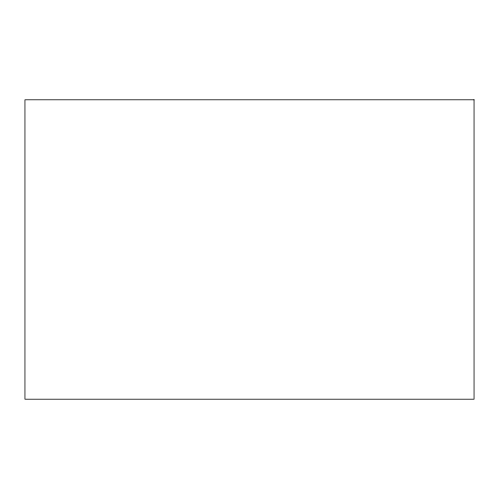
<?xml version="1.0" encoding="UTF-8"?>
<svg xmlns="http://www.w3.org/2000/svg" width="499" height="499" viewBox="0 0 499 499"><rect width="100%" height="100%" fill="white"/><g stroke="black" fill="none" stroke-linecap="round" stroke-linejoin="round"><path stroke-width="0.75" d="M474.05 99.8L24.95 99.8L24.95 399.2L474.05 399.2L474.05 99.8"/></g></svg>
